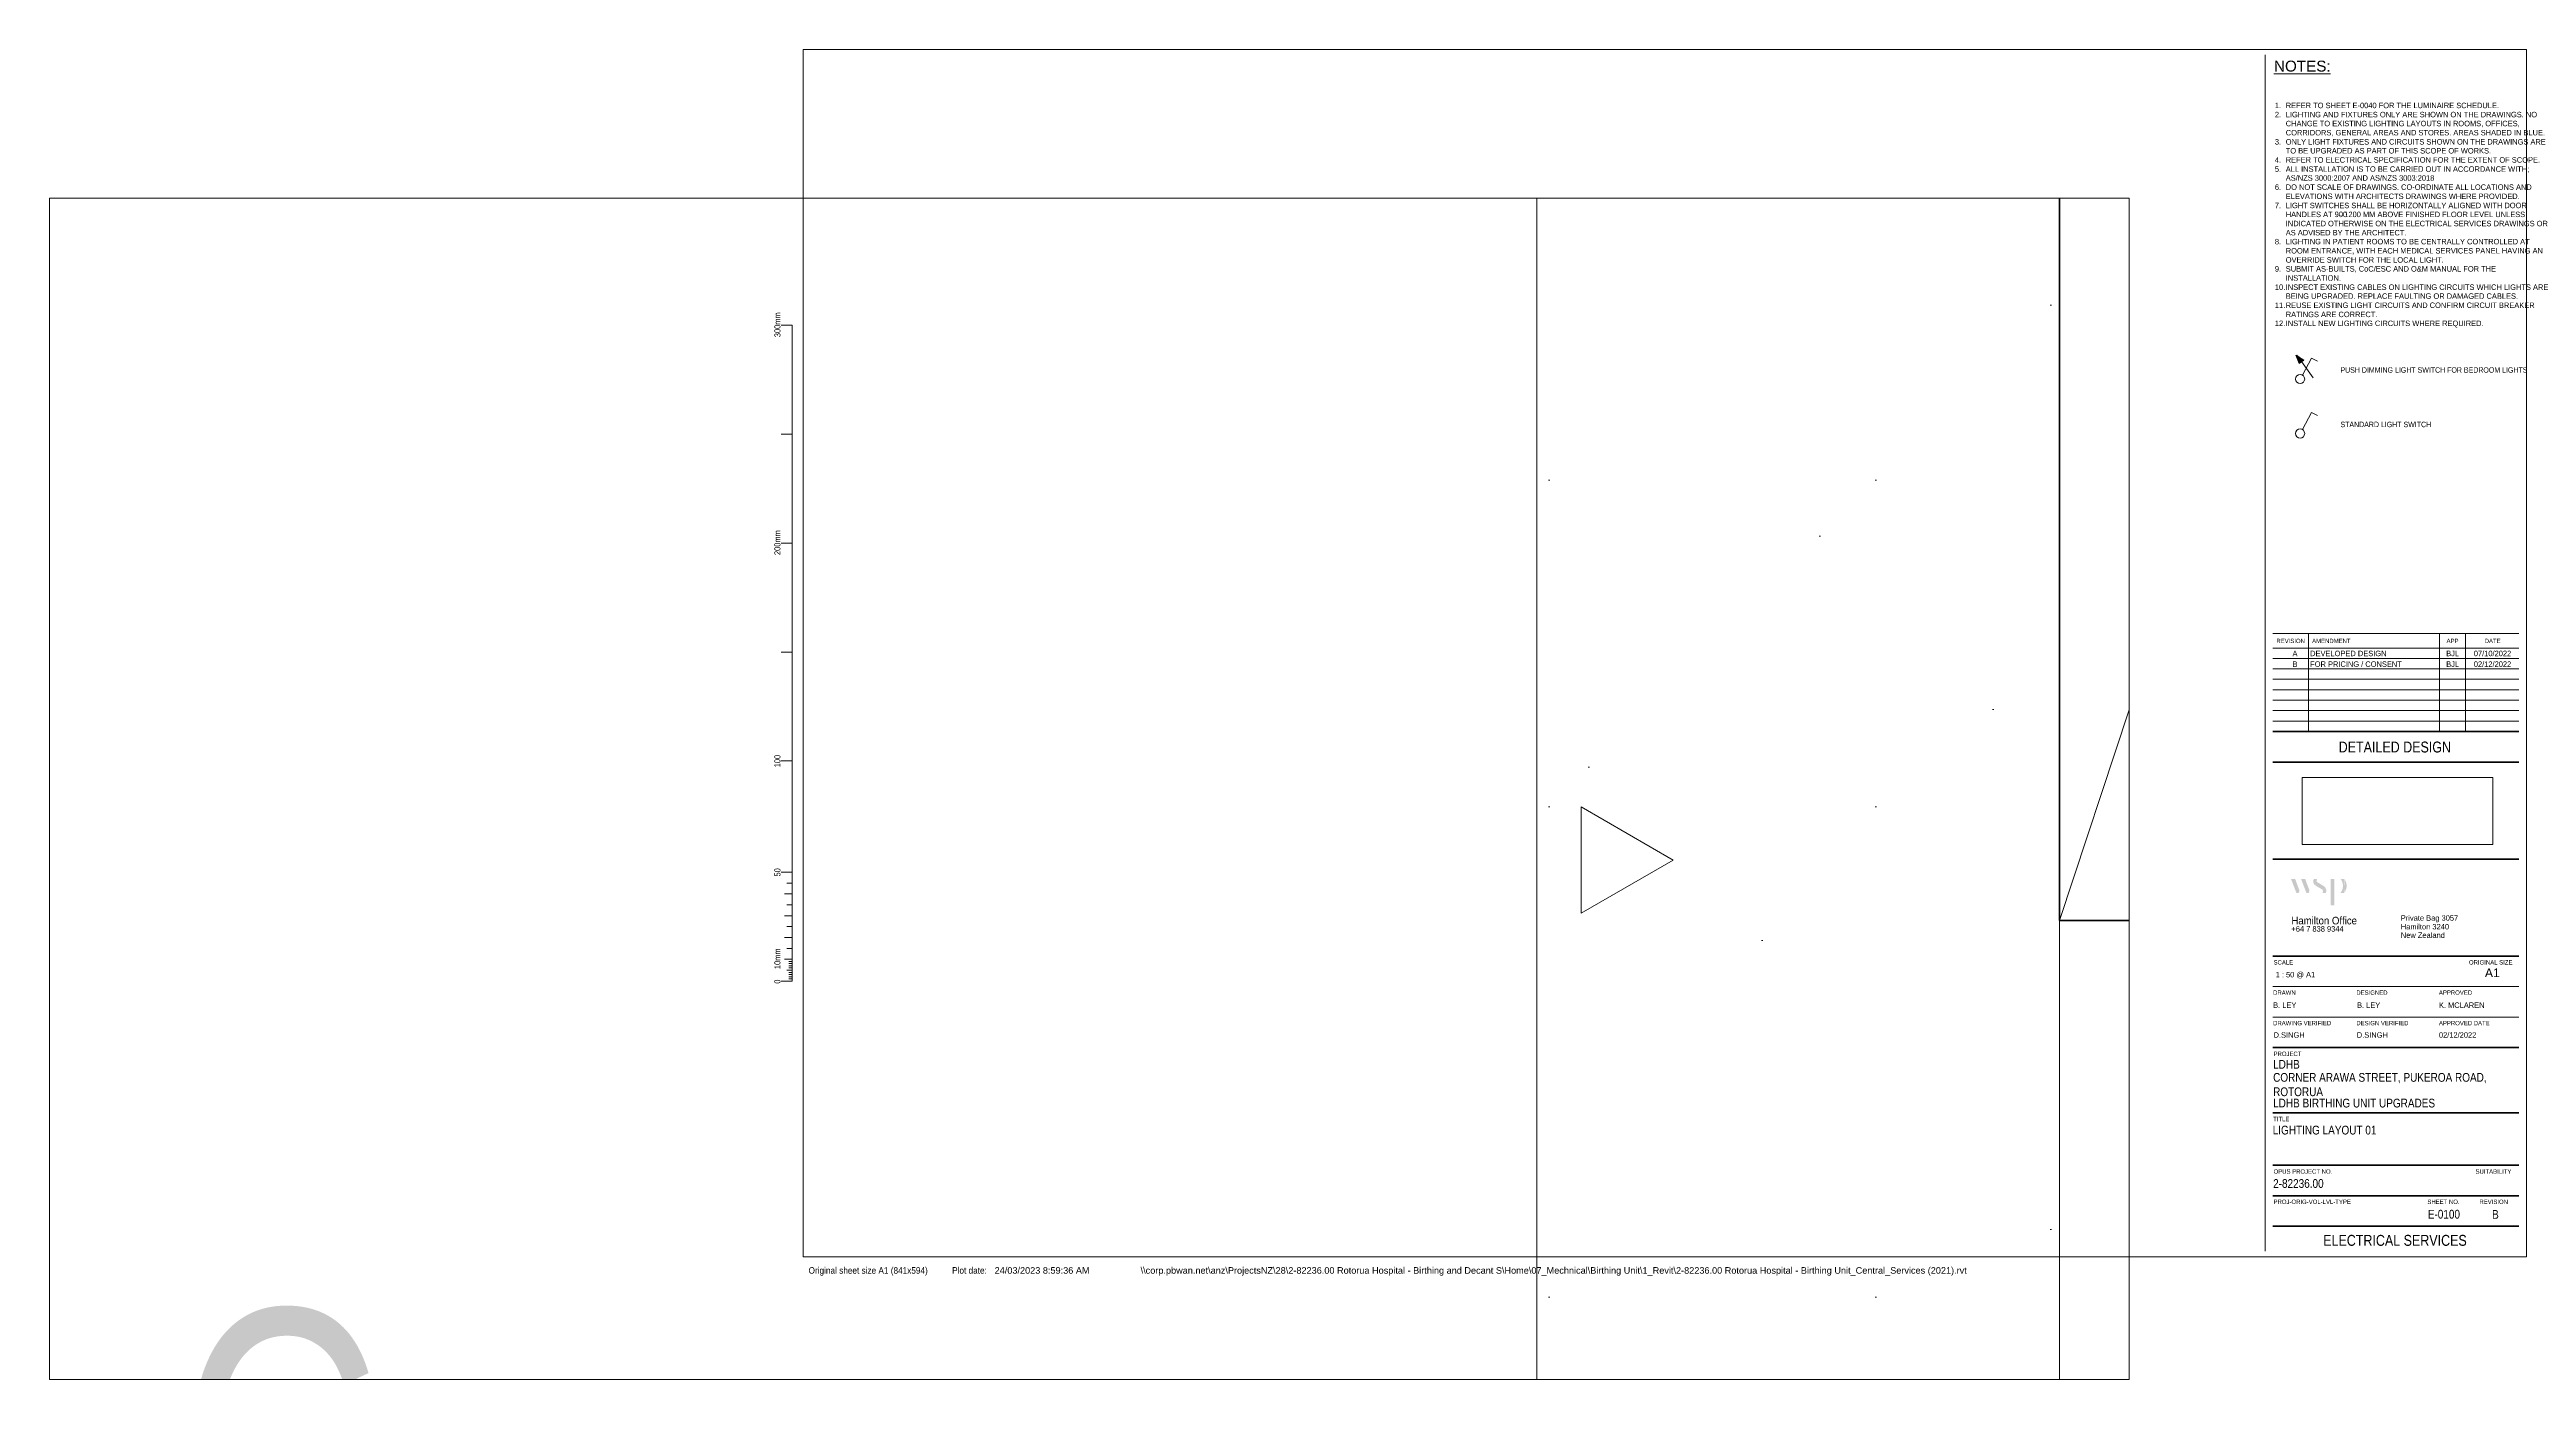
# Paper-space layout 'Layout1' of a CAD drawing. Header units: millimetres. Extents: x -313 to 824, y -37 to 573.
# The model-space entities are those that its viewports show. They can reach past a viewport. Long polylines and large blocks are cut down to what shows.
import ezdxf

# ---------------------------------------------------------------- set-up
doc = ezdxf.new("R2010")
doc.units = ezdxf.units.MM
for name, color, linetype, lineweight in [('A-Des_ Ceiling', 7, 'Continuous', 13), ('A-Des_ Ceiling_Pen_No__89', 123, 'Continuous', 13), ('A-Des_ Columns_Pen_No__183', 20, 'Continuous', 18), ('A-Des_ Columns_Pen_No__28', 14, 'Continuous', 35), ('A-Des_ Walls', 7, 'Continuous', 13), ('A-Des_ Walls_Pen_No__27', 7, 'Continuous', 13), ('A-DETL-____-OTLN', 10, 'Continuous', 13), ('G-____-____-SCHD', 231, 'Continuous', 13), ('G-____-____-TEXT', 231, 'Continuous', 13), ('G-____-TTLB-OTLN', 6, 'Continuous', 13), ('G-____-TTLB-THIN', 151, 'Continuous', 13), ('G-____-TTLB-WIDE', 214, 'Continuous', 50), ('L40 Reflected Ceiling Plans_GF Existing Ground Presentation Plan_2_dwg', 8, 'Continuous', 13)]:
    doc.layers.add(name, color=color, linetype=linetype, lineweight=lineweight)
doc.styles.add('Arial Narrow', font='ARIALN.TTF', dxfattribs={"width": 0.9, "height": 125})
doc.styles.add('Arial Narrow_1', font='ARIALN.TTF', dxfattribs={"height": 2})
doc.styles.add('Arial Narrow_2', font='ARIALN.TTF', dxfattribs={"height": 4})
doc.styles.add('Arial Narrow_3', font='ARIALN.TTF', dxfattribs={"height": 2.5})
doc.styles.add('Arial Narrow_4', font='ARIALN.TTF', dxfattribs={"height": 5})
doc.styles.add('Arial Narrow_5', font='ARIALN.TTF', dxfattribs={"width": 0.9, "height": 2.5})
doc.styles.add('Arial_1', font='arial.ttf', dxfattribs={"width": 0.8, "height": 2.8})
doc.styles.add('Arial_2', font='arial.ttf', dxfattribs={"height": 4})
doc.styles.add('Arial_3', font='arial.ttf', dxfattribs={"width": 0.9, "height": 3.5})
doc.styles.add('Arial_4', font='arial.ttf', dxfattribs={"width": 0.9, "height": 2.5})
doc.styles.add('Arial_5', font='arial.ttf', dxfattribs={"height": 5})
doc.styles.add('Arial_6', font='arial.ttf', dxfattribs={"width": 0.9, "height": 3})
doc.styles.add('Arial_7', font='arial.ttf', dxfattribs={"height": 3})
picture_1 = doc.add_image_def('image1.png', size_in_pixel=(378, 133))

# ---------------------------------------------------------------- blocks, each defined once
blk = doc.blocks.new('WSP_NZ_01_TBL_Sheet_A1L-V-WSP - NZ-Hamilton-2474080-LIGHTING LAYOUT 01')
at = {"layer": 'G-____-TTLB-OTLN'}
h = blk.add_hatch(color=256, dxfattribs=at)
h.paths.add_polyline_path([(723, 185.9), (720.5, 192.4), (722.4, 192.4), (724.4, 187), (724, 185.9)])
h.paths.add_polyline_path([(734.1, 192.4), (735.8, 192.4), (735.8, 180.2), (734.1, 180.2)])
h.paths.add_polyline_path([(718.4, 185.9), (715.9, 192.4), (717.8, 192.4), (719.8, 187), (719.4, 185.9)])
edge = h.paths.add_edge_path()
edge.add_arc((729.6, 186.7), 1.06, 310, 420)
edge.add_line((730.1, 187.6), (727.2, 189.3))
edge.add_arc((728.5, 191.3), 2.44, 152.5846, 235.4316, ccw=False)
edge.add_line((726.4, 192.4), (728, 192.4))
edge.add_arc((728.7, 191.6), 1.06, 130, 246.9373)
edge.add_line((728.3, 190.7), (730.9, 189.1))
edge.add_arc((729.7, 187), 2.44, -27.4154, 60, ccw=False)
edge.add_line((731.9, 185.9), (730.2, 185.9))
edge = h.paths.add_edge_path()
edge.add_line((738.6, 192.4), (740.3, 192.4))
edge.add_arc((736.1, 189.2), 5.35, -37.9354, 37.6295, ccw=False)
edge.add_line((740.3, 185.9), (738.6, 185.9))
edge.add_arc((734.4, 189.2), 5.35, 322.0646, 397.6295)
for p, q in [((28, 446.5), (23, 446.5)), ((28, 145.5), (28, 446.5)), ((28, 396.5), (23, 396.5)), ((28, 346.5), (23, 346.5)), ((28, 296.5), (23, 296.5)), ((28, 246.5), (23, 246.5)), ((28, 195.5), (23, 195.5)), ((28, 185.5), (24.5, 185.5)), ((28, 190.5), (25.5, 190.5)), ((28, 175.5), (24.5, 175.5)), ((28, 180.5), (25.5, 180.5)), ((28, 165.5), (24.5, 165.5)), ((28, 170.5), (25.5, 170.5)), ((28, 160.5), (25.5, 160.5)), ((28, 155.5), (24.5, 155.5)), ((28, 150.5), (25.5, 150.5)), ((28, 154.5), (26.5, 154.5)), ((28, 153.5), (26.5, 153.5)), ((28, 152.5), (26.5, 152.5)), ((28, 151.5), (26.5, 151.5)), ((28, 149.5), (26.5, 149.5)), ((28, 148.5), (26.5, 148.5)), ((23, 145.5), (28, 145.5)), ((28, 147.5), (26.5, 147.5)), ((28, 146.5), (26.5, 146.5))]:
    blk.add_line(p, q, dxfattribs=at)
at = {"layer": 'G-____-TTLB-THIN'}
for p, q in [((33, 573), (33, 19)), ((824, 573), (33, 573)), ((704, 21.5), (704, 570.5)), ((824, 19), (824, 573)), ((707.5, 305), (820.5, 305)), ((707.5, 298.3), (820.5, 298.3)), ((724, 305), (724, 260)), ((784, 305), (784, 260)), ((796, 305), (796, 260)), ((707.5, 293.5), (820.5, 293.5)), ((707.5, 288.8), (820.5, 288.8)), ((707.5, 284), (820.5, 284)), ((707.5, 279.2), (820.5, 279.2)), ((707.5, 274.4), (820.5, 274.4)), ((707.5, 269.6), (820.5, 269.6)), ((707.5, 264.8), (820.5, 264.8)), ((707.5, 143), (820.5, 143)), ((707.5, 129), (820.5, 129)), ((33, 19), (824, 19))]:
    blk.add_line(p, q, dxfattribs=at)
at = {"layer": 'G-____-TTLB-WIDE'}
for p, q in [((707.5, 260), (820.5, 260)), ((707.5, 246), (820.5, 246)), ((707.5, 201.5), (820.5, 201.5)), ((707.5, 157), (820.5, 157)), ((707.5, 115), (820.5, 115)), ((707.5, 85), (820.5, 85)), ((707.5, 61), (820.5, 61)), ((707.5, 47), (820.5, 47)), ((707.5, 33), (820.5, 33))]:
    blk.add_line(p, q, dxfattribs=at)
at = {"layer": 'G-____-TTLB-OTLN', "attachment_point": 1}
for s, insert, char_height, width, style in [('\\LNOTES:', (708.1, 567.9), 5, 31.907, 'Arial_5'), ('REVISION', (709.2, 302.6), 2, 13.549, 'Arial Narrow_1'), ('AMENDMENT', (725.6, 302.6), 2, 18.198, 'Arial Narrow_1'), ('APP', (787.3, 302.6), 2, 5.772, 'Arial Narrow_1'), ('DATE', (804.8, 302.6), 2, 7.616, 'Arial Narrow_1'), ('+64 7 838 9344', (716.1, 170.7), 2.5, 26.408, 'Arial_4'), ('Hamilton Office', (716.1, 175), 3.5, 37.23, 'Arial_3'), ('Private Bag 3057 ', (766.3, 175.7), 2.5, 30.232, 'Arial_4'), ('Hamilton 3240', (766.3, 171.7), 2.5, 24.315, 'Arial_4'), ('New Zealand', (766.3, 167.8), 2.5, 22.078, 'Arial_4'), ('SCALE', (707.9, 155.1), 2, 9.38, 'Arial Narrow_1'), ('ORIGINAL SIZE', (797.6, 155.1), 2, 20.684, 'Arial Narrow_1'), ('A1', (804.9, 151.3), 4, 8.338, 'Arial_2'), ('DRAWN', (707.7, 141.2), 2, 10.582, 'Arial Narrow_1'), ('DESIGNED', (745.9, 141.2), 2, 14.751, 'Arial Narrow_1'), ('APPROVED', (783.8, 141.2), 2, 15.793, 'Arial Narrow_1'), ('DRAWING VERIFIED', (707.7, 127.2), 2, 27.498, 'Arial Narrow_1'), ('DESIGN VERIFIED', (745.9, 127.2), 2, 24.772, 'Arial Narrow_1'), ('APPROVED DATE', (783.8, 127.2), 2, 24.211, 'Arial Narrow_1'), ('PROJECT', (707.9, 113.1), 2, 13.228, 'Arial Narrow_1'), ('TITLE', (707.7, 83.2), 2, 7.857, 'Arial Narrow_1'), ('OPUS PROJECT NO.', (707.9, 59.1), 2, 27.819, 'Arial Narrow_1'), ('SUITABILITY', (800.6, 59.1), 2, 17.236, 'Arial Narrow_1'), ('PROJ-ORIG-VOL-LVL-TYPE', (707.9, 45.2), 2, 36.878, 'Arial Narrow_1'), ('SHEET NO.', (778.5, 45.2), 2, 15.312, 'Arial Narrow_1'), ('REVISION', (802.4, 45.2), 2, 13.549, 'Arial Narrow_1'), ('Original sheet size A1 (841x594)', (35.5, 14.2), 3, 67.246, 'Arial_6'), ('Plot date:', (101.4, 14.2), 3, 19.697, 'Arial_6')]:
    blk.add_mtext(s, dxfattribs=dict(at, insert=insert, char_height=char_height, width=width, style=style))
at = {"layer": 'G-____-TTLB-OTLN', "char_height": 2.8, "attachment_point": 1, "rotation": 90, "style": 'Arial_1'}
for s, insert, width in [('300mm', (19.8, 441), 12.635), ('200mm', (19.8, 341), 12.635), ('100', (19.8, 243.6), 6.349), ('50', (19.8, 193.5), 4.233), ('10mm', (19.8, 151), 10.518), ('0', (19.8, 144.3), 2.116)]:
    blk.add_mtext(s, dxfattribs=dict(at, insert=insert, width=width))
at = {"layer": 'G-____-TTLB-OTLN'}
image = blk.add_image(picture_1, insert=(721.1, 208.1), size_in_units=(87.5, 30.8), dxfattribs=at)
image.dxf.flags = 7
blk = doc.blocks.new('L40 Reflected Ceiling Plans_GF Existing Ground Presentation Plan_2_dwg_Slab_5_4-12208775-Existing Enlarged Layout 1 RCP')
at = {"layer": 'A-Des_ Ceiling'}
h = blk.add_hatch(dxfattribs=at)
h.set_pattern_fill('FP_4', color=253, style=0, pattern_type=2)
h.set_pattern_definition([(0, (4033.8, -1884.13), (0, 600), []), (90, (4033.8, -1884.13), (-600, 4e-14), [])])
h.paths.add_polyline_path([(6134.7, -3646.7), (6134.7, -1836.7), (4244.7, -1836.7), (4244.7, -1936.7), (4124.7, -1936.7), (4124.7, 1133.3), (909.7, 1133.3), (909.7, 173.3), (609.7, 173.3), (609.7, -3646.7), (5639.1, -3646.7)])
h.paths.add_polyline_path([(3701, -1829.1), (3794.5, -1733.3), (3832.5, -1803.7), (3813.5, -1807.4)])
h.paths.add_polyline_path([(2766.4, 704.7), (2664.2, 791.3), (2731.8, 834.1), (2760.7, 726)])
h.paths.add_polyline_path([(2408.4, 704.7), (2306.3, 791.3), (2373.9, 834.1), (2379.6, 812.7)])
at = {"layer": 'A-Des_ Ceiling_Pen_No__89', "color": 253}
blk.add_line((609.7, 173.3), (609.7, -3646.7), dxfattribs=at)
at = {"layer": 'A-Des_ Ceiling_Pen_No__89', "color": 253, "flags": 128}
blk.add_lwpolyline([(909.7, 1133.3), (909.7, 173.3), (609.7, 173.3)], dxfattribs=at)
blk = doc.blocks.new('L40 Reflected Ceiling Plans_GF Existing Ground Presentation Plan_2_dwg_Slab_43_4-12208812-Existing Enlarged Layout 1 RCP')
at = {"layer": 'A-Des_ Ceiling_Pen_No__89', "color": 253, "flags": 128}
blk.add_lwpolyline([(-1520.3, -996.7), (369.7, -996.7), (369.7, 1133.3), (-1520.3, 1133.3)], dxfattribs=at)
blk = doc.blocks.new('L40 Reflected Ceiling Plans_GF Existing Ground Presentation Plan_2_dwg_Wall_25_4-12208855-Existing Enlarged Layout 1 RCP')
at = {"layer": 'A-Des_ Walls'}
h = blk.add_hatch(dxfattribs=at)
h.set_pattern_fill('FP_20', color=253, style=0, pattern_type=2)
h.set_pattern_definition([(270, (0, 0), (779.42, 5e-14), [48.75, -401.25]), (270, (389.7, -225), (779.42, 5e-14), [48.75, -401.25]), (330, (0, 0), (389.71, 675), [48.75, -401.25]), (330, (0, -450), (389.71, 675), [48.75, -401.25]), (30, (0, -48.75), (-389.71, 675), [48.75, -401.25]), (30, (0, -498.75), (-389.71, 675), [48.75, -401.25]), (270, (75, 0), (150, 9e-15), [0, -150, 0, -225]), (315, (75, -75), (106.066, 106.066), [0, -112.5, 0, -187.5])])
h.paths.add_polyline_path([(609.7, -3866.7), (609.7, 1133.3), (369.7, 1133.3), (369.7, -3866.7)])
at = {"layer": 'A-Des_ Walls', "color": 253}
blk.add_line((369.7, 1133.3), (369.7, -996.7), dxfattribs=at)
at = {"layer": 'A-Des_ Walls', "color": 253, "flags": 128}
blk.add_lwpolyline([(369.7, -1116.7), (369.7, -3866.7), (609.7, -3866.7), (609.7, 1133.3), (369.7, 1133.3)], dxfattribs=at)
at = {"layer": 'A-Des_ Walls_Pen_No__27', "color": 253}
for p, q in [((369.7, 1133.3), (369.7, -996.7)), ((609.7, -3866.7), (609.7, 1133.3))]:
    blk.add_line(p, q, dxfattribs=at)
blk = doc.blocks.new('L40 Reflected Ceiling Plans_GF Existing Ground Presentation Plan_2_dwg_Column_25_4-12209118-Existing Enlarged Layout 1 RCP')
at = {"layer": 'A-Des_ Columns_Pen_No__28', "color": 133, "flags": 128}
blk.add_lwpolyline([(909.7, 1133.3), (609.7, 1133.3), (609.7, 173.3), (909.7, 173.3)], close=True, dxfattribs=at)
blk = doc.blocks.new('L40 Reflected Ceiling Plans_GF Existing Ground Presentation Plan_2_dwg-12074158-Existing Enlarged Layout 1 RCP')
at = {"layer": 'A-Des_ Columns_Pen_No__183', "color": 53}
blk.add_line((609.7, 173.3), (909.7, 1079), dxfattribs=at)
for name in ['L40 Reflected Ceiling Plans_GF Existing Ground Presentation Plan_2_dwg_Slab_43_4-12208812-Existing Enlarged Layout 1 RCP', 'L40 Reflected Ceiling Plans_GF Existing Ground Presentation Plan_2_dwg_Wall_25_4-12208855-Existing Enlarged Layout 1 RCP', 'L40 Reflected Ceiling Plans_GF Existing Ground Presentation Plan_2_dwg_Slab_5_4-12208775-Existing Enlarged Layout 1 RCP', 'L40 Reflected Ceiling Plans_GF Existing Ground Presentation Plan_2_dwg_Column_25_4-12209118-Existing Enlarged Layout 1 RCP']:
    blk.add_blockref(name, (0, 0))

msp = doc.modelspace()

# ---------------------------------------------------------------- block references
at = {"layer": 'L40 Reflected Ceiling Plans_GF Existing Ground Presentation Plan_2_dwg', "color": 253}
msp.add_blockref('L40 Reflected Ceiling Plans_GF Existing Ground Presentation Plan_2_dwg-12074158-Existing Enlarged Layout 1 RCP', (0, 0), dxfattribs=at)

# ---------------------------------------------------------------- texts
at = {"layer": 'G-____-____-TEXT', "color": 7, "insert": (-253.7, -5.3), "char_height": 125, "width": 111.835, "attachment_point": 1, "style": 'Arial Narrow'}
msp.add_mtext('C', dxfattribs=at)

psp = doc.layouts.get("Layout1")

# ---------------------------------------------------------------- linework, layer by layer
at = {"layer": 'A-DETL-____-OTLN', "color": 20, "lineweight": 18}
for p, q in [((719.6, 428.9), (718.2, 432.8)), ((718.2, 432.8), (721.8, 430.5)), ((718.4, 432.7), (719.7, 429)), ((718.5, 432.5), (721.6, 430.4)), ((718.8, 432.2), (721.6, 430.5)), ((721.8, 430.5), (719.6, 428.9)), ((726.1, 422.4), (720.8, 429.8)), ((721.2, 423.6), (725.3, 431.4)), ((725.3, 431.4), (728, 430)), ((721.2, 398.6), (725.3, 406.4)), ((725.3, 406.4), (728, 405))]:
    psp.add_line(p, q, dxfattribs=at)
at = {"layer": 'A-DETL-____-OTLN', "color": 12, "lineweight": 35}
psp.add_line((718.4, 432.7), (720.3, 430), dxfattribs=at)
at = {"layer": 'A-DETL-____-OTLN', "color": 240, "lineweight": 50}
for p, q in [((719.7, 429.3), (718.6, 432.4)), ((718.6, 432.4), (721.4, 430.5)), ((718.7, 432.2), (720.9, 430.2)), ((718.9, 432), (720.6, 430)), ((719.8, 429.5), (719, 432.1)), ((719, 432), (721.2, 430.3)), ((719, 432), (720.1, 429.7)), ((721.4, 430.5), (719.7, 429.3)), ((721.4, 430.5), (719.8, 429.5))]:
    psp.add_line(p, q, dxfattribs=at)
at = {"layer": 'A-DETL-____-OTLN', "color": 20, "lineweight": 18}
for centre in [(720.1, 421.8), (720.1, 396.8)]:
    psp.add_circle(centre, 2.09, dxfattribs=at)

# ---------------------------------------------------------------- block references
at = {"layer": 'G-____-TTLB-OTLN'}
psp.add_blockref('WSP_NZ_01_TBL_Sheet_A1L-V-WSP - NZ-Hamilton-2474080-LIGHTING LAYOUT 01', (0, 0), dxfattribs=at)

# ---------------------------------------------------------------- texts
at = {"layer": 'G-____-____-SCHD', "char_height": 2.5, "line_spacing_factor": 0.974696, "style": 'Arial Narrow_3'}
for s, insert, width, attachment_point in [('A', (716.6, 297.1), 2.303, 1), ('DEVELOPED DESIGN', (724.7, 297.1), 35.216, 1), ('BJL', (790.1, 297.1), 5.926, 2), ('07/10/2022', (808.4, 297.1), 17.132, 2), ('B', (716.6, 292.2), 2.303, 1), ('FOR PRICING / CONSENT', (724.7, 292.2), 42.277, 1), ('BJL', (790.1, 292.2), 5.926, 2), ('02/12/2022', (808.4, 292.2), 17.132, 2)]:
    psp.add_mtext(s, dxfattribs=dict(at, insert=insert, width=width, attachment_point=attachment_point))
at = {"layer": 'G-____-____-TEXT', "color": 7, "char_height": 2.5, "attachment_point": 1}
for s, insert, width, style in [('1.', (708.5, 548.6), 6.012, 'Arial Narrow_3'), ('REFER TO SHEET E-0040 FOR THE LUMINAIRE SCHEDULE.', (713.5, 548.6), 99.169, 'Arial Narrow_3'), ('2.', (708.5, 544.4), 6.012, 'Arial Narrow_3'), ('CHANGE TO EXISTING LIGHTING LAYOUTS IN ROOMS, OFFICES, ', (713.5, 540.3), 110.072, 'Arial Narrow_3'), ('CORRIDORS, GENERAL AREAS AND STORES. AREAS SHADED IN BLUE.', (713.5, 536.1), 120.494, 'Arial Narrow_3'), ('LIGHTING AND FIXTURES ONLY ARE SHOWN ON THE DRAWINGS. NO ', (713.5, 544.4), 117.928, 'Arial Narrow_3'), ('3.', (708.5, 531.9), 6.012, 'Arial Narrow_3'), ('4.', (708.5, 523.6), 6.012, 'Arial Narrow_3'), ('ONLY LIGHT FIXTURES AND CIRCUITS SHOWN ON THE DRAWINGS ARE ', (713.5, 531.9), 121.937, 'Arial Narrow_3'), ('TO BE UPGRADED AS PART OF THIS SCOPE OF WORKS.', (713.5, 527.8), 95.802, 'Arial Narrow_3'), ('REFER TO ELECTRICAL SPECIFICATION FOR THE EXTENT OF SCOPE.', (713.5, 523.6), 118.65, 'Arial Narrow_3'), ('5.', (708.5, 519.4), 6.012, 'Arial Narrow_3'), ('ALL INSTALLATION IS TO BE CARRIED OUT IN ACCORDANCE WITH; ', (713.5, 519.4), 114.24, 'Arial Narrow_3'), ('AS/NZS 3000:2007 AND AS/NZS 3003:2018', (713.5, 515.3), 69.025, 'Arial Narrow_3'), ('6.', (708.5, 511.1), 6.012, 'Arial Narrow_3'), ('7.', (708.5, 502.7), 6.012, 'Arial Narrow_3'), ('DO NOT SCALE OF DRAWINGS. CO-ORDINATE ALL LOCATIONS AND ', (713.5, 511.1), 115.443, 'Arial Narrow_3'), ('ELEVATIONS WITH ARCHITECTS DRAWINGS WHERE PROVIDED. ', (713.5, 506.9), 109.831, 'Arial Narrow_3'), ('LIGHT SWITCHES SHALL BE HORIZONTALLY ALIGNED WITH DOOR ', (713.5, 502.7), 113.198, 'Arial Narrow_3'), ('AS ADVISED BY THE ARCHITECT.', (713.5, 490.2), 56.198, 'Arial Narrow_3'), ('HANDLES AT 900 ', (713.5, 498.6), 29.502, 'Arial Narrow_3'), ('INDICATED OTHERWISE ON THE ELECTRICAL SERVICES DRAWINGS OR ', (713.5, 494.4), 122.899, 'Arial Narrow_3'), ('–', (737.8, 498.6), 1.924, 'Arial Narrow_3'), (' 1200 MM ABOVE FINISHED FLOOR LEVEL UNLESS ', (739.4, 498.6), 86.101, 'Arial Narrow_3'), ('8.', (708.5, 486.1), 6.012, 'Arial Narrow_3'), ('OVERRIDE SWITCH FOR THE LOCAL LIGHT.', (713.5, 477.7), 73.595, 'Arial Narrow_3'), ('LIGHTING IN PATIENT ROOMS TO BE CENTRALLY CONTROLLED AT ', (713.5, 486.1), 114.641, 'Arial Narrow_3'), ('ROOM ENTRANCE, WITH EACH MEDICAL SERVICES PANEL HAVING AN ', (713.5, 481.9), 120.494, 'Arial Narrow_3'), ('9.', (708.5, 473.6), 6.012, 'Arial Narrow_3'), ('SUBMIT AS-BUILTS, CoC/ESC AND O&M MANUAL FOR THE ', (713.5, 473.6), 98.768, 'Arial Narrow_3'), ('INSTALLATION.', (713.5, 469.4), 25.734, 'Arial Narrow_3'), ('10.', (708.5, 465.2), 6.012, 'Arial Narrow_3'), ('11.', (708.5, 456.9), 6.012, 'Arial Narrow_3'), ('BEING UPGRADED. REPLACE FAULTING OR DAMAGED CABLES.', (713.5, 461.1), 108.067, 'Arial Narrow_3'), ('REUSE EXISTING LIGHT CIRCUITS AND CONFIRM CIRCUIT BREAKER ', (713.5, 456.9), 116.646, 'Arial Narrow_3'), ('INSPECT EXISTING CABLES ON LIGHTING CIRCUITS WHICH LIGHTS ARE ', (713.5, 465.2), 123.059, 'Arial Narrow_3'), ('12.', (708.5, 448.6), 6.012, 'Arial Narrow_3'), ('RATINGS ARE CORRECT. ', (713.5, 452.7), 43.612, 'Arial Narrow_3'), ('INSTALL NEW LIGHTING CIRCUITS WHERE REQUIRED.', (713.5, 448.6), 91.954, 'Arial Narrow_3'), ('PUSH DIMMING LIGHT SWITCH FOR BEDROOM LIGHTS', (738.6, 427.2), 83.408, 'Arial Narrow_5'), ('STANDARD LIGHT SWITCH ', (738.6, 402.2), 41.343, 'Arial Narrow_5')]:
    psp.add_mtext(s, dxfattribs=dict(at, insert=insert, width=width, style=style))
at = {"layer": 'G-____-TTLB-OTLN', "attachment_point": 1}
for s, insert, char_height, width, style in [('DETAILED DESIGN', (737.8, 255.4), 5, 63.333, 'Arial Narrow_4'), (' 1 : 50 @ A1', (707.9, 149.7), 2.5, 19.321, 'Arial Narrow_3'), ('B. LEY', (707.7, 135.7), 2.5, 10.823, 'Arial Narrow_3'), ('B. LEY', (746.2, 135.7), 2.5, 10.823, 'Arial Narrow_3'), ('K. MCLAREN', (783.8, 135.7), 2.5, 21.165, 'Arial Narrow_3'), ('D.SINGH', (707.9, 122), 2.5, 14.43, 'Arial Narrow_3'), ('D.SINGH', (746.1, 122), 2.5, 14.43, 'Arial Narrow_3'), ('02/12/2022', (783.8, 122), 2.5, 17.316, 'Arial Narrow_3'), ('CORNER ARAWA STREET, PUKEROA ROAD,', (707.7, 103.3), 4, 118.65, 'Arial Narrow_2'), ('LDHB', (707.7, 109.3), 4, 14.831, 'Arial Narrow_2'), ('ROTORUA', (707.7, 96.7), 4, 27.819, 'Arial Narrow_2'), ('LDHB BIRTHING UNIT UPGRADES', (707.7, 91.5), 4, 90.03, 'Arial Narrow_2'), ('LIGHTING LAYOUT 01', (707.5, 79.1), 4, 57.882, 'Arial Narrow_2'), ('2-82236.00', (707.7, 54.6), 4, 28.38, 'Arial Narrow_2'), ('E-0100', (778.7, 40.5), 4, 18.038, 'Arial Narrow_2'), ('B', (808.2, 40.4), 4, 3.688, 'Arial Narrow_2'), ('ELECTRICAL SERVICES', (730.7, 29), 5, 81.051, 'Arial Narrow_4')]:
    psp.add_mtext(s, dxfattribs=dict(at, insert=insert, char_height=char_height, width=width, style=style))
at = {"layer": 'G-____-TTLB-OTLN', "char_height": 3, "attachment_point": 1, "line_spacing_factor": 0.941778, "style": 'Arial_7'}
for s, insert, width in [('24/03/2023 8:59:36 AM', (120.9, 14.2), 52.152), ('\\\\\\\\corp.pbwan.net\\\\anz\\\\ProjectsNZ\\\\28\\\\2-82236.00 Rotorua Hospital - Birthing and Decant S\\\\Home\\\\07_Mechnical\\\\Birthing Unit\\\\1_Revit\\\\2-82236.00 Rotorua Hospital - Birthing Unit_Central_Services (2021).rvt', (187.9, 14.2), 453.096)]:
    psp.add_mtext(s, dxfattribs=dict(at, insert=insert, width=width))

# ---------------------------------------------------------------- viewports
at = {"layer": '0'}
psp.add_viewport(center=(164.4, 233.7), size=(954.6, 542.1), view_center_point=(164.4, 233.7), view_height=542.1, dxfattribs=at)

doc.saveas('drawing.dxf')
